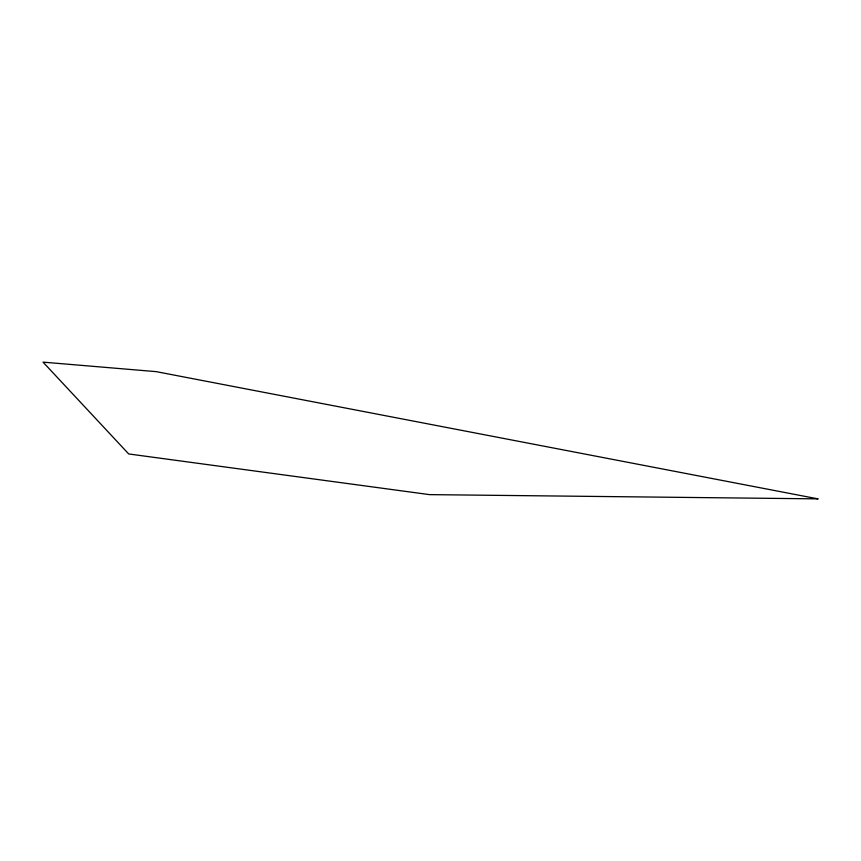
<?xml version="1.0" encoding="UTF-8"?>
<svg xmlns="http://www.w3.org/2000/svg" width="861" height="861" viewBox="0 0 861 861"><rect width="100%" height="100%" fill="white"/><g stroke="black" fill="none" stroke-linecap="round" stroke-linejoin="round"><path stroke-width="1.29" d="M817.95 498.863L429.488 494.623L128.709 453.951L43.05 362.137L156.261 371.651L817.95 498.863"/></g></svg>
